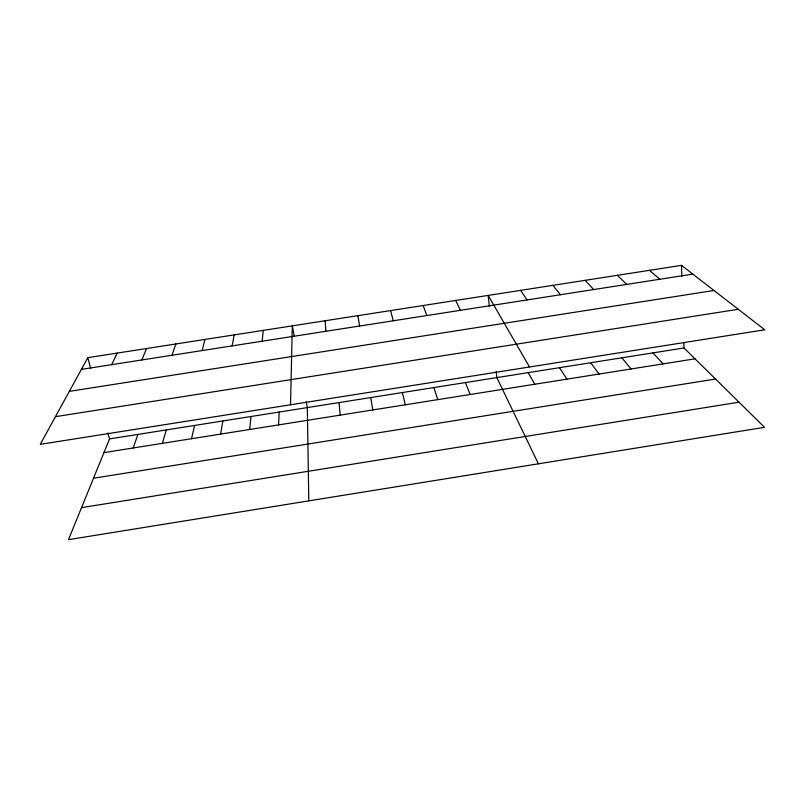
<?xml version="1.0" encoding="UTF-8"?>
<svg xmlns="http://www.w3.org/2000/svg" width="805" height="805" viewBox="0 0 805 805"><rect width="100%" height="100%" fill="white"/><g stroke="black" fill="none" stroke-linecap="round" stroke-linejoin="round"><path stroke-width="1.21" d="M290.525 404.774L292.316 325.864L294.298 336.651M278.6 424.899L279.214 412.049M262.158 341.219L263.275 330.382M249.631 429.498L251.069 416.507M220.61 434.106L222.864 420.965M232.172 345.888L234.175 334.91M191.52 438.725L194.609 425.443M202.136 350.567L205.013 339.438M162.389 443.344L166.303 429.92M172.039 355.257L175.802 343.987M133.187 447.983L137.937 434.408M141.881 359.956L146.53 348.535M107.93 432.949L109.53 438.906L68.495 539.652L764.539 427.314L683.978 347.981L683.837 343.131M111.664 364.665L117.198 353.093M87.815 357.662L40.25 444.35L764.75 329.798L681.513 265.348L87.815 357.662L90.683 368.388M93.501 478.24L715.514 379.034M81.526 507.653L739.02 402.188M109.53 438.906L683.978 347.981M103.936 452.621L694.987 358.819M81.386 369.384L692.823 274.103M69.321 391.361L713.965 290.474M55.434 416.678L738.265 309.291M649.474 270.329L659.828 279.244M617.355 275.33L626.773 284.396M652.956 352.892L663.079 363.88M585.165 280.331L593.637 289.559M621.863 357.812L631.1 368.962M552.904 285.342L560.431 294.731M590.699 362.743L599.061 374.043M520.583 290.374L527.144 299.923M559.475 367.694L566.941 379.145M529.519 366.989L488.182 295.405L489.329 306.252M528.191 372.645L534.762 384.247M538.404 463.811L496.836 377.605L496.202 371.578M455.721 300.456L460.359 310.327M465.411 382.576L470.18 394.5M423.178 305.518L426.851 315.55M433.925 387.567L437.789 399.642M390.566 310.589L393.273 320.782M402.379 392.558L405.328 404.794M306.212 401.604L307.319 407.602L308.788 500.871M357.893 315.671L359.614 326.025M370.753 397.559L372.796 409.956M339.066 402.581L340.193 415.128M325.14 320.762L325.884 331.288M681.513 265.348L681.845 276.246"/></g></svg>
